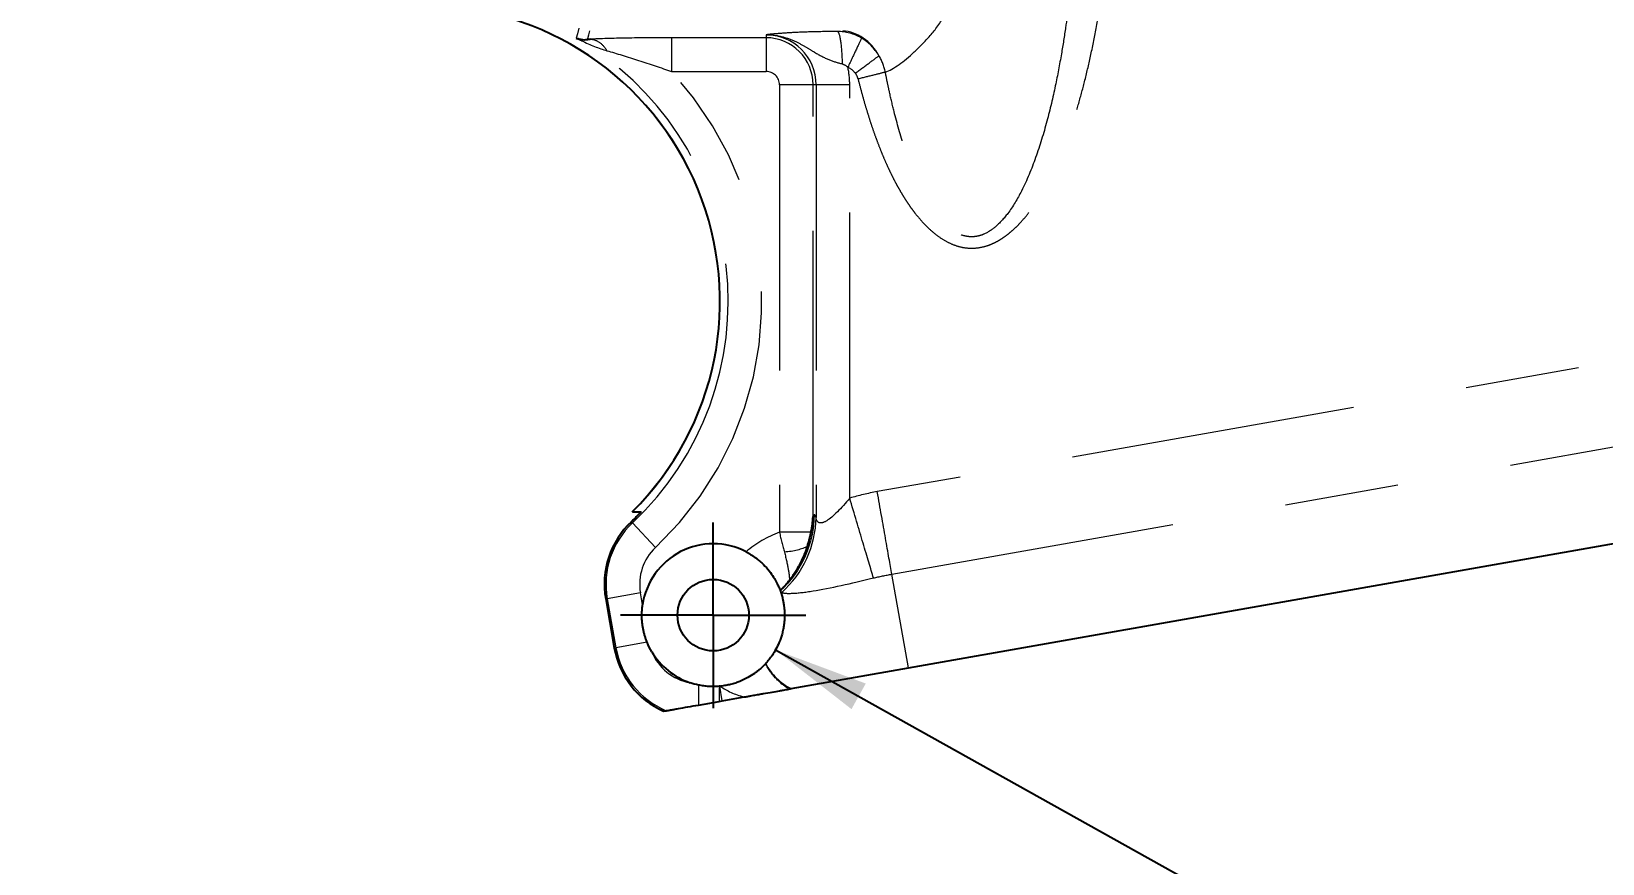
# Model space of a CAD drawing. Header units: inches. Extents: x 0.2 to 16.8, y 0.2 to 10.8.
# Drawn here: x 5.72 to 7.095, y 5.901 to 6.629 of the extents above; entities that cross this region are included whole.
import ezdxf

# ---------------------------------------------------------------- set-up
doc = ezdxf.new("R2010")
doc.units = ezdxf.units.IN
doc.header["$MEASUREMENT"] = 0
doc.linetypes.add('PHANTOM', pattern=[0.5, 0.25, -0.05, 0.05, -0.05, 0.05, -0.05])
doc.layers.add('FORMAT', color=7, linetype='Continuous')
doc.styles.add('SLDTEXTSTYLE0', font='TXT', dxfattribs={"width": 0.75})
doc.dimstyles.new('SLDDIMSTYLE1', dxfattribs={"dimtxt": 0.083333, "dimasz": 0.083333, "dimexe": 0, "dimexo": 0.0625, "dimgap": 0.020833, "dimtad": 0, "dimtih": 1, "dimtoh": 1, "dimdec": 4, "dimlfac": 2, "dimrnd": 1e-09, "dimzin": 4, "dimdsep": 46, "dimtxsty": 'SLDTEXTSTYLE0', "dimsah": 1, "dimcen": 0, "dimadec": 0, "dimazin": 1, "dimtol": 1, "dimtp": 0.0015, "dimtm": 0.0015, "dimtfac": 1, "dimtdec": 4, "dimtofl": 0, "dimtmove": 0, "dimatfit": 3, "dimfxl": 1, "dimfrac": 2, "dimtolj": 1, "dimarcsym": 0})
doc.dimstyles.new('SLDDIMSTYLE2', dxfattribs={"dimtxt": 0.083333, "dimasz": 0.083333, "dimexe": 0, "dimexo": 0.0625, "dimgap": 0.020833, "dimtad": 0, "dimtih": 1, "dimtoh": 1, "dimdec": 3, "dimlfac": 2, "dimrnd": 1e-09, "dimzin": 4, "dimdsep": 46, "dimtxsty": 'SLDTEXTSTYLE0', "dimsah": 1, "dimcen": 0, "dimadec": 0, "dimazin": 1, "dimtfac": 1, "dimtdec": 3, "dimtofl": 0, "dimtmove": 0, "dimatfit": 3, "dimfxl": 1, "dimfrac": 2, "dimtolj": 1, "dimtzin": 12, "dimarcsym": 0})

# ---------------------------------------------------------------- blocks, each defined once
blk = doc.blocks.new('_D_1')
at = {"layer": 'FORMAT'}
for p, q in [((5.6101, 6.8232), (5.6101, 5.5108)), ((5.6101, 5.5108), (5.8601, 5.5108))]:
    blk.add_line(p, q, dxfattribs=at)
blk.add_solid([(5.6101, 6.8232), (5.5973, 6.7399), (5.6229, 6.7399)], dxfattribs=at)
at = {"layer": 'FORMAT', "attachment_point": 1, "style": 'SLDTEXTSTYLE0'}
for s, insert, char_height in [('%%c', (5.8601, 5.552), 0.08333), ('.1560', (5.9859, 5.552), 0.08333), ('±.0015 THRU', (6.2629, 5.552), 0.083333)]:
    blk.add_mtext(s, dxfattribs=dict(at, insert=insert, char_height=char_height))
blk = doc.blocks.new('SW_SYMBOL_HOLE_SPOT')
at = {"layer": 'FORMAT', "color": 0}
for p, q in [((0, 34.45), (0, 2.95)), ((62.99, 2.95), (62.99, 34.45)), ((0, 2.95), (62.99, 2.95))]:
    blk.add_line(p, q, dxfattribs=at)
blk = doc.blocks.new('_D_2')
at = {"layer": 'FORMAT'}
for p, q in [((6.3712, 6.0877), (7.2139, 5.6178)), ((7.2139, 5.6178), (7.4639, 5.6178))]:
    blk.add_line(p, q, dxfattribs=at)
blk.add_solid([(6.3712, 6.0877), (6.4377, 6.0359), (6.4502, 6.0583)], dxfattribs=at)
at = {"layer": 'FORMAT', "xscale": 0.0027037109, "yscale": 0.0027037109, "zscale": 0.0027037109}
blk.add_blockref('SW_SYMBOL_HOLE_SPOT', (8.3463, 5.5632), dxfattribs=at)
at = {"layer": 'FORMAT', "char_height": 0.08333, "attachment_point": 1, "style": 'SLDTEXTSTYLE0'}
for s, insert in [('%%c', (7.4639, 5.659)), ('0.1275', (7.5897, 5.659)), ('0.0015', (8.0077, 5.659)), ('%%c', (8.5713, 5.659)), ('.250', (8.6971, 5.659)), ('%%p', (7.9282, 5.659))]:
    blk.add_mtext(s, dxfattribs=dict(at, insert=insert))
blk = doc.blocks.new('SW_CENTERMARKSYMBOL_8')
at = {"layer": 'FORMAT', "color": 0}
for p, q in [((0, 0.05), (0, 0.08125)), ((0, 0), (0, 0.05)), ((-0.05, 0), (-0.08125, 0)), ((0, 0), (-0.05, 0)), ((0, 0), (0, -0.05)), ((0, 0), (0.05, 0)), ((0.05, 0), (0.08125, 0)), ((0, -0.05), (0, -0.08125))]:
    blk.add_line(p, q, dxfattribs=at)

msp = doc.modelspace()

# ---------------------------------------------------------------- linework, layer by layer
at = {"color": 8, "linetype": 'PHANTOM', "lineweight": 18}
for p, q in [((6.362859, 6.623546), (6.280031, 6.623546)), ((6.362859, 6.626133), (6.362859, 6.623546)), ((6.362859, 6.623546), (6.362859, 6.594059)), ((6.280031, 6.594059), (6.362859, 6.594059)), ((6.374594, 6.582324), (6.374594, 6.19069)), ((6.404081, 6.582324), (6.374594, 6.582324)), ((6.404081, 6.204477), (6.404081, 6.582324)), ((6.406668, 6.582324), (6.404081, 6.582324)), ((6.406668, 6.582324), (6.406668, 6.203641)), ((6.436155, 6.582324), (6.406668, 6.582324)), ((6.436155, 6.220555), (6.436155, 6.582324)), ((7.616045, 6.430034), (6.46031, 6.226246)), ((6.473042, 6.154041), (7.628777, 6.357828)), ((6.244914, 6.199918), (6.245888, 6.198882)), ((6.266085, 6.177398), (6.245888, 6.198882)), ((6.487525, 6.071904), (6.473042, 6.154041)), ((6.252888, 6.137689), (6.223848, 6.132568)), ((6.25475, 6.127128), (6.252888, 6.137689)), ((6.222448, 6.132321), (6.223848, 6.132568)), ((6.223848, 6.132568), (6.231421, 6.089621)), ((6.230021, 6.089374), (6.231421, 6.089621)), ((6.258762, 6.094442), (6.231421, 6.089621)), ((6.303803, 6.056956), (6.303803, 6.039509)), ((6.321896, 6.055857), (6.321896, 6.042699)), ((6.324576, 6.043172), (6.322333, 6.055895))]:
    msp.add_line(p, q, dxfattribs=at)
at = {"color": 7, "linetype": 'Continuous', "lineweight": 25}
for p, q in [((6.487525, 6.071904), (7.64326, 6.275691)), ((6.375269, 6.139673), (6.375319, 6.139536)), ((6.222448, 6.132321), (6.230021, 6.089374)), ((6.384931, 6.053814), (6.487525, 6.071904)), ((6.303803, 6.039509), (6.321896, 6.042699)), ((6.321896, 6.042699), (6.324576, 6.043172)), ((6.324576, 6.043172), (6.343652, 6.046535))]:
    msp.add_line(p, q, dxfattribs=at)
at = {"color": 8, "linetype": 'PHANTOM', "lineweight": 18, "flags": 128}
for points in [[(6.199016, 6.631975), (6.197634, 6.627083), (6.196539, 6.623241)], [(6.206666, 6.621767), (6.207807, 6.626056), (6.208697, 6.629426)]]:
    msp.add_lwpolyline(points, dxfattribs=at)
at = {"color": 7, "linetype": 'Continuous', "lineweight": 25, "flags": 128}
msp.add_lwpolyline([(6.362575, 6.075795), (6.362489, 6.075701), (6.362421, 6.075628)], dxfattribs=at)
at = {"color": 7, "linetype": 'Continuous', "lineweight": 25}
msp.add_circle((6.316599, 6.118132), 0.03125, dxfattribs=at)
at = {"color": 8, "linetype": 'PHANTOM', "lineweight": 18}
for centre, radius, start, end in [((6.063646, 6.392738), 0.258976, 314.707729, 90), ((6.063646, 6.392738), 0.266068, 313.231278, 60.035039), ((6.362859, 6.582324), 0.043809, 0, 90), ((6.362859, 6.582324), 0.041223, 0, 90), ((6.063646, 6.392738), 0.295555, 313.231278, 42.934591), ((6.362859, 6.582324), 0.011736, 0, 90), ((6.362859, 6.582324), 0.073296, 0, 12.081596), ((6.296231, 6.145331), 0.073499, 133.231278, 190), ((6.408134, 6.099773), 0.096906, 110.249358, 130.361886), ((6.296231, 6.145331), 0.044012, 133.231278, 190), ((6.408134, 6.099773), 0.051693, 128.337652, 129.477464), ((6.303803, 6.102384), 0.073499, 190, 247.400332), ((6.303803, 6.102384), 0.044012, 201.601179, 260.211103), ((6.408134, 6.099773), 0.051484, 207.758077, 243.212324)]:
    msp.add_arc(centre, radius, start, end, dxfattribs=at)
at = {"color": 7, "linetype": 'Continuous', "lineweight": 25}
for centre, radius, start, end in [((6.063646, 6.392738), 0.258935, 314.698683, 90), ((6.296231, 6.145331), 0.074921, 133.231278, 190), ((6.316599, 6.118132), 0.0625, 62.584405, 171.723652), ((6.303803, 6.102384), 0.074921, 190, 245.737221), ((6.316599, 6.118132), 0.0625, 210.744493, 251.067789), ((6.316522, 6.118204), 0.062605, 316.92627, 317.151091)]:
    msp.add_arc(centre, radius, start, end, dxfattribs=at)
at = {"color": 8, "linetype": 'PHANTOM', "lineweight": 18}
for centre, major_axis, ratio, start_param, end_param in [((6.414434, 6.614246), (0.231068, -0.004851), 0.03475872, 2.65524831, 2.66311716), ((6.427252, 6.585734), (0.016309, -0.003079), 0.82514752, 0.73050624, 1.26863337), ((6.43195, 6.586473), (0.009223, -0.008891), 0.84536063, 0.93267089, 1.37780029), ((6.514035, 6.057728), (0.198492, -0.041335), 0.84094779, 2.01403091, 2.14096799), ((6.402258, 6.005902), (0.002747, 0.200207), 0.05438867, 6.12675033, 6.29377883), ((6.375202, 6.083235), (-0.013233, 0.026547), 0.5003891, 1.60809929, 1.6159413)]:
    msp.add_ellipse(centre, major_axis=major_axis, ratio=ratio, start_param=start_param, end_param=end_param, dxfattribs=at)
at = {"color": 7, "linetype": 'Continuous', "lineweight": 25}
for centre, major_axis, ratio, start_param, end_param in [((6.063667, 6.392716), (0.19233, 0.181765), 0.99994191, 4.70975372, 4.71465433), ((6.322301, 6.059574), (0.015066, 0.001467), 0.24212085, 4.69090675, 4.74005964)]:
    msp.add_ellipse(centre, major_axis=major_axis, ratio=ratio, start_param=start_param, end_param=end_param, dxfattribs=at)
at = {"color": 8, "linetype": 'PHANTOM', "lineweight": 18}
for points, knots in [([(6.629012, 6.662115), (6.628559, 6.658242), (6.627409, 6.648425), (6.625028, 6.630826), (6.621402, 6.607781), (6.616177, 6.580315), (6.609011, 6.549942), (6.599646, 6.518977), (6.588487, 6.491709), (6.576375, 6.471191), (6.565026, 6.458361), (6.555644, 6.452135), (6.548441, 6.449732), (6.542606, 6.44905), (6.535986, 6.449962), (6.528114, 6.453309), (6.520328, 6.459369), (6.513613, 6.466847), (6.508829, 6.473437), (6.502236, 6.483777), (6.493357, 6.501368), (6.483358, 6.528205), (6.476061, 6.554026), (6.471576, 6.573081), (6.469106, 6.584569), (6.467946, 6.590422), (6.46736, 6.59338)], [0, 0, 0, 0, 0.02845061, 0.07209917, 0.12955541, 0.19861876, 0.27601087, 0.357082, 0.43435552, 0.49029104, 0.52995335, 0.55817236, 0.57095687, 0.58488614, 0.60052197, 0.61898362, 0.64647159, 0.67159132, 0.69202429, 0.70574288, 0.7609439, 0.83523514, 0.91429352, 0.95648046, 0.97800487, 1, 1, 1, 1]), ([(6.443481, 6.587439), (6.444387, 6.583874), (6.446157, 6.576914), (6.448988, 6.566789), (6.451852, 6.557212), (6.454752, 6.548176), (6.457674, 6.539668), (6.460607, 6.531677), (6.46354, 6.524188), (6.466464, 6.517186), (6.469369, 6.510655), (6.472248, 6.504579), (6.475092, 6.498936), (6.477891, 6.493707), (6.48064, 6.488871), (6.483331, 6.484407), (6.485957, 6.480296), (6.488515, 6.476518), (6.490997, 6.473054), (6.495046, 6.467715), (6.50082, 6.460926), (6.5087, 6.453393), (6.516707, 6.447419), (6.524768, 6.443054), (6.53285, 6.440282), (6.54093, 6.439098), (6.549024, 6.439512), (6.554548, 6.440857), (6.557772, 6.441969), (6.558945, 6.442404), (6.560517, 6.443039), (6.562487, 6.443919), (6.56485, 6.445102), (6.567602, 6.446654), (6.570738, 6.448652), (6.574247, 6.451183), (6.578118, 6.454345), (6.582335, 6.458243), (6.586881, 6.462992), (6.591729, 6.468713), (6.596853, 6.475536), (6.602216, 6.483598), (6.607776, 6.493039), (6.613479, 6.504002), (6.619275, 6.516613), (6.625106, 6.530985), (6.630907, 6.54722), (6.636599, 6.565406), (6.642103, 6.585615), (6.647306, 6.607901), (6.652167, 6.632285), (6.654809, 6.649316), (6.656181, 6.65816)], [0, 0, 0, 0, 0.02453942, 0.04791078, 0.07013317, 0.09122879, 0.11122257, 0.130142, 0.14801678, 0.16487856, 0.18076069, 0.19569915, 0.20973532, 0.2229111, 0.23526738, 0.246844, 0.25767961, 0.26781161, 0.27727602, 0.28610741, 0.31251834, 0.33663681, 0.35868672, 0.3789767, 0.39754594, 0.41540265, 0.43312265, 0.45128783, 0.45310187, 0.45587545, 0.45963332, 0.46441228, 0.47026393, 0.47725765, 0.48548347, 0.4950545, 0.50610867, 0.51880973, 0.53334722, 0.54993578, 0.56881371, 0.59024119, 0.61449812, 0.64187826, 0.67265156, 0.70705996, 0.74532449, 0.78763929, 0.8341654, 0.88502479, 0.94029433, 1, 1, 1, 1]), ([(6.46736, 6.593379), (6.474686, 6.596077), (6.483534, 6.602538), (6.497232, 6.615332), (6.501899, 6.620131), (6.511192, 6.63073), (6.515754, 6.636608), (6.519557, 6.643678)], [0, 0, 0, 0, 0.5, 0.5, 0.75, 0.75, 1, 1, 1, 1]), ([(6.209394, 6.62225), (6.212034, 6.622092), (6.214674, 6.621114), (6.219521, 6.617659), (6.221732, 6.615196), (6.223546, 6.612185)], [0, 0, 0, 0, 0.5, 0.5, 1, 1, 1, 1]), ([(6.280031, 6.623546), (6.267487, 6.623546), (6.254996, 6.623435), (6.231103, 6.62302), (6.219773, 6.622714), (6.210238, 6.622288)], [0, 0, 0, 0, 0.5, 0.5, 1, 1, 1, 1]), ([(6.280031, 6.623546), (6.280031, 6.623351), (6.280031, 6.622439), (6.280031, 6.61931), (6.280031, 6.617095), (6.280031, 6.611675), (6.280031, 6.608471), (6.280031, 6.601531), (6.280031, 6.597796), (6.280031, 6.594059)], [0, 0, 0, 0, 0.25, 0.25, 0.5, 0.5, 0.75, 0.75, 1, 1, 1, 1]), ([(6.42546, 6.629035), (6.418273, 6.628982), (6.411162, 6.628863), (6.398194, 6.628517), (6.392243, 6.628288), (6.38178, 6.627757), (6.377308, 6.627457), (6.369441, 6.626815), (6.366066, 6.626473), (6.362859, 6.626133)], [0, 0, 0, 0, 0.25, 0.25, 0.5, 0.5, 0.75, 0.75, 1, 1, 1, 1]), ([(6.362859, 6.626133), (6.367764, 6.626218), (6.372557, 6.625542), (6.381382, 6.623334), (6.385379, 6.621819), (6.392312, 6.618592), (6.39531, 6.616862), (6.400703, 6.613628), (6.4031, 6.612159), (6.409858, 6.608161), (6.413821, 6.606075), (6.421677, 6.60285), (6.425623, 6.601642), (6.429494, 6.600657)], [0, 0, 0, 0, 0.125, 0.125, 0.25, 0.25, 0.375, 0.375, 0.5, 0.5, 0.75, 0.75, 1, 1, 1, 1]), ([(6.42546, 6.629035), (6.42646, 6.628657), (6.427459, 6.625475), (6.428925, 6.615063), (6.429405, 6.607942), (6.429494, 6.600657)], [0, 0, 0, 0, 0.5, 0.5, 1, 1, 1, 1]), ([(6.446488, 6.623183), (6.445697, 6.621496), (6.444084, 6.618052), (6.439814, 6.608939), (6.437178, 6.603313), (6.434531, 6.597665)], [0, 0, 0, 0, 0.5, 0.5, 1, 1, 1, 1]), ([(6.223546, 6.612185), (6.231935, 6.609777), (6.241601, 6.606771), (6.26104, 6.600484), (6.270712, 6.597234), (6.280031, 6.594059)], [0, 0, 0, 0, 0.5, 0.5, 1, 1, 1, 1]), ([(6.441095, 6.59242), (6.445281, 6.595537), (6.449459, 6.598647), (6.456684, 6.604028), (6.459716, 6.606286), (6.461761, 6.607808)], [0, 0, 0, 0, 0.5, 0.5, 1, 1, 1, 1]), ([(6.436155, 6.220555), (6.428889, 6.211834), (6.421495, 6.204134), (6.413268, 6.199062), (6.411022, 6.198544), (6.407824, 6.199654), (6.406864, 6.201243), (6.406668, 6.203641)], [0, 0, 0, 0, 0.5, 0.5, 0.75, 0.75, 1, 1, 1, 1]), ([(6.456947, 6.150681), (6.454595, 6.158584), (6.451448, 6.169162), (6.444247, 6.193362), (6.440203, 6.20695), (6.436155, 6.220555)], [0, 0, 0, 0, 0.5, 0.5, 1, 1, 1, 1]), ([(6.473042, 6.154041), (6.471614, 6.162138), (6.469691, 6.173045), (6.465278, 6.19807), (6.462796, 6.212148), (6.46031, 6.226246)], [0, 0, 0, 0, 0.5, 0.5, 1, 1, 1, 1]), ([(6.404081, 6.204477), (6.404244, 6.204654), (6.404409, 6.204858), (6.40458, 6.205126), (6.404611, 6.205179), (6.404673, 6.205293), (6.404742, 6.205429), (6.404805, 6.205599), (6.404843, 6.205735), (6.404856, 6.205786), (6.404878, 6.205913), (6.404889, 6.205971), (6.404889, 6.2061)], [0, 0, 0, 0, 0.5, 0.5, 0.625, 0.625, 0.75, 0.875, 0.875, 0.9375, 0.9375, 1, 1, 1, 1]), ([(6.378941, 6.173307), (6.380563, 6.167337), (6.381654, 6.162193), (6.38307, 6.153975), (6.383384, 6.150863), (6.383344, 6.148614)], [0, 0, 0, 0, 0.5, 0.5, 1, 1, 1, 1]), ([(6.376634, 6.137999), (6.378154, 6.137342), (6.381393, 6.137084), (6.390746, 6.137498), (6.396873, 6.138185), (6.418642, 6.141739), (6.437551, 6.145964), (6.456947, 6.150681)], [0, 0, 0, 0, 0.25, 0.25, 0.5, 0.5, 1, 1, 1, 1]), ([(6.382915, 6.053458), (6.378951, 6.055921), (6.375138, 6.058976), (6.368171, 6.066367), (6.365035, 6.070667), (6.362529, 6.075422)], [0, 0, 0, 0, 0.5, 0.5, 1, 1, 1, 1])]:
    msp.add_open_spline(points, degree=3, knots=knots, dxfattribs=at)
at = {"color": 7, "linetype": 'Continuous', "lineweight": 25}
for points in [[(6.196539, 6.623241), (6.196998, 6.623016), (6.197467, 6.62281), (6.197944, 6.622622)], [(6.245833, 6.208683), (6.248275, 6.208683), (6.250741, 6.208683), (6.253232, 6.208683)], [(6.375329, 6.139544), (6.375623, 6.139836), (6.375869, 6.140098), (6.376069, 6.140319)], [(6.262883, 6.086181), (6.26131, 6.088825), (6.259932, 6.091585), (6.258762, 6.094442)], [(6.303803, 6.056956), (6.301266, 6.057486), (6.298767, 6.058174), (6.296321, 6.059013)], [(6.322333, 6.055895), (6.322187, 6.055882), (6.322042, 6.055869), (6.321896, 6.055857)], [(6.382916, 6.053459), (6.383595, 6.053578), (6.384266, 6.053697), (6.384931, 6.053814)], [(6.273017, 6.034081), (6.273872, 6.034231), (6.274719, 6.034381), (6.275559, 6.034529)]]:
    msp.add_open_spline(points, degree=3, dxfattribs=at)
for points, knots in [([(6.206665, 6.621759), (6.206449, 6.621725), (6.205887, 6.621635), (6.204516, 6.621529), (6.202935, 6.621524), (6.201291, 6.621706), (6.200079, 6.621945), (6.19903, 6.622218), (6.198271, 6.6225), (6.197944, 6.622621)], [0, 0, 0, 0, 0.10073907, 0.26242564, 0.54733554, 0.69682954, 0.81320853, 0.91953068, 1, 1, 1, 1]), ([(6.209394, 6.62225), (6.208892, 6.622161), (6.207964, 6.621998), (6.207073, 6.621835), (6.206665, 6.621759)], [0, 0, 0, 0, 0.54145304, 1, 1, 1, 1]), ([(6.253232, 6.208683), (6.253245, 6.208673), (6.253271, 6.208655), (6.253182, 6.208497), (6.252999, 6.208244), (6.252635, 6.20779), (6.251983, 6.207036), (6.25064, 6.205568), (6.248988, 6.203863), (6.247231, 6.202124), (6.246319, 6.201251), (6.245857, 6.200809)], [0, 0, 0, 0, 0.06073066, 0.12085372, 0.18189818, 0.24532784, 0.36511078, 0.49337336, 0.74536404, 0.87087225, 1, 1, 1, 1]), ([(6.402355, 6.19069), (6.40259, 6.191941), (6.403061, 6.194448), (6.403486, 6.197632), (6.403744, 6.200098), (6.403876, 6.201643), (6.403956, 6.202757), (6.404004, 6.203504), (6.404036, 6.204014), (6.404058, 6.204311), (6.404072, 6.204448), (6.404078, 6.204468), (6.404081, 6.204477)], [0, 0, 0, 0, 0.26511373, 0.53113587, 0.67276439, 0.78735973, 0.86040862, 0.91283697, 0.95134444, 0.97814173, 0.98983677, 1, 1, 1, 1]), ([(6.383344, 6.148614), (6.383595, 6.148942), (6.384137, 6.149648), (6.385352, 6.151283), (6.387801, 6.154749), (6.39085, 6.159632), (6.393412, 6.164503), (6.394845, 6.167511), (6.396174, 6.170474), (6.397661, 6.174129), (6.398646, 6.177003), (6.399121, 6.178386)], [0, 0, 0, 0, 0.0478474, 0.10317069, 0.2235629, 0.48476012, 0.62146187, 0.68743086, 0.75793979, 0.88352013, 1, 1, 1, 1]), ([(6.399115, 6.178389), (6.399286, 6.178917), (6.399629, 6.179972), (6.400264, 6.182076), (6.400991, 6.184697), (6.401746, 6.187766), (6.402154, 6.189725), (6.402355, 6.19069)], [0, 0, 0, 0, 0.12518481, 0.25032911, 0.50028112, 0.7539767, 1, 1, 1, 1]), ([(6.345376, 6.173612), (6.346151, 6.173198), (6.347681, 6.172381), (6.349876, 6.171053), (6.351957, 6.169685), (6.35392, 6.16828), (6.355768, 6.166851), (6.357501, 6.165405), (6.360605, 6.162624), (6.364653, 6.158308), (6.368786, 6.152727), (6.371756, 6.147676), (6.373462, 6.14413), (6.374354, 6.142052), (6.374831, 6.140833), (6.375145, 6.140017), (6.375229, 6.139785), (6.375269, 6.139673)], [0, 0, 0, 0, 0.03788549, 0.07482947, 0.11089382, 0.146137, 0.18061384, 0.2143754, 0.24746891, 0.37091083, 0.49603079, 0.62117742, 0.74712243, 0.8212438, 0.873684, 0.9391613, 1, 1, 1, 1]), ([(6.375319, 6.139535), (6.375344, 6.139468), (6.375394, 6.139332), (6.375536, 6.13894), (6.375675, 6.138541), (6.375744, 6.138341)], [0, 0, 0, 0, 0.33148769, 0.66558781, 1, 1, 1, 1]), ([(6.375742, 6.13834), (6.375805, 6.138154), (6.375931, 6.137783), (6.376166, 6.13706), (6.37648, 6.136047), (6.376899, 6.134614), (6.377436, 6.132513), (6.378012, 6.129891), (6.378498, 6.126954), (6.378842, 6.123993), (6.379054, 6.121239), (6.379084, 6.11915), (6.379099, 6.118132)], [0, 0, 0, 0, 0.08645767, 0.17215064, 0.25718116, 0.38784262, 0.51469691, 0.64708807, 0.77142667, 0.85207059, 0.92788799, 1, 1, 1, 1]), ([(6.376069, 6.140319), (6.376135, 6.140389), (6.376284, 6.140549), (6.376643, 6.140919), (6.377121, 6.141417), (6.377737, 6.142068), (6.378687, 6.143078), (6.380076, 6.144622), (6.381709, 6.14654), (6.382849, 6.147987), (6.383344, 6.148614)], [0, 0, 0, 0, 0.04439276, 0.10172642, 0.17245229, 0.25684128, 0.35729789, 0.54493288, 0.80253618, 1, 1, 1, 1]), ([(6.254099, 6.118132), (6.254113, 6.119135), (6.254142, 6.121141), (6.254359, 6.124145), (6.254619, 6.126134), (6.25475, 6.127128)], [0, 0, 0, 0, 0.33351966, 0.66659663, 1, 1, 1, 1]), ([(6.258762, 6.094442), (6.258391, 6.095387), (6.257648, 6.097275), (6.256711, 6.100171), (6.255907, 6.103105), (6.25525, 6.106064), (6.254738, 6.109047), (6.254373, 6.112052), (6.254142, 6.115085), (6.254113, 6.117117), (6.254099, 6.118132)], [0, 0, 0, 0, 0.12540401, 0.25049885, 0.37558219, 0.50095182, 0.62465881, 0.74913177, 0.87467333, 1, 1, 1, 1]), ([(6.379099, 6.118132), (6.379095, 6.117613), (6.379088, 6.11659), (6.379027, 6.114979), (6.378924, 6.113344), (6.378773, 6.111678), (6.378476, 6.109161), (6.377904, 6.105704), (6.37658, 6.100187), (6.374352, 6.093869), (6.371335, 6.087742), (6.368206, 6.082727), (6.365772, 6.079516), (6.364117, 6.077512), (6.363058, 6.076316), (6.362738, 6.07597), (6.362575, 6.075795)], [0, 0, 0, 0, 0.02021319, 0.03991106, 0.05925242, 0.07841228, 0.0975769, 0.14503646, 0.19483067, 0.29459453, 0.41045739, 0.54404689, 0.69401903, 0.79237306, 0.89446264, 1, 1, 1, 1]), ([(6.362252, 6.075446), (6.362165, 6.075352), (6.361989, 6.075161), (6.361568, 6.074708), (6.361011, 6.074137), (6.360296, 6.073437), (6.359384, 6.072563), (6.35824, 6.071529), (6.356784, 6.070236), (6.355005, 6.068778), (6.351934, 6.066523), (6.347231, 6.0635), (6.341299, 6.060606), (6.336083, 6.058696), (6.331976, 6.057506), (6.327603, 6.056546), (6.324649, 6.056169), (6.323073, 6.055968)], [0, 0, 0, 0, 0.041519741, 0.084536588, 0.128978439, 0.174750993, 0.221739435, 0.276950498, 0.331356459, 0.395278962, 0.458635202, 0.598857208, 0.729214824, 0.795319783, 0.864687695, 0.927774789, 1, 1, 1, 1]), ([(6.321896, 6.055857), (6.320892, 6.055785), (6.318887, 6.055643), (6.31587, 6.055613), (6.312337, 6.055741), (6.308296, 6.056115), (6.3053, 6.056675), (6.303803, 6.056956)], [0, 0, 0, 0, 0.16592025, 0.33157399, 0.49735236, 0.74894715, 1, 1, 1, 1]), ([(6.343652, 6.046535), (6.344681, 6.046717), (6.34665, 6.047065), (6.349469, 6.047562), (6.352727, 6.048135), (6.35637, 6.048779), (6.361871, 6.049747), (6.368198, 6.050864), (6.374198, 6.051922), (6.378256, 6.052632), (6.380704, 6.05307), (6.382298, 6.053349), (6.382702, 6.053421), (6.382913, 6.053458)], [0, 0, 0, 0, 0.0578938, 0.11078793, 0.15888297, 0.24189342, 0.31750337, 0.47488406, 0.61485239, 0.71149775, 0.81077892, 0.90098911, 1, 1, 1, 1]), ([(6.275559, 6.034529), (6.275623, 6.03454), (6.275751, 6.034563), (6.276134, 6.034628), (6.276652, 6.034717), (6.277317, 6.034832), (6.278121, 6.034972), (6.27959, 6.035239), (6.282148, 6.035689), (6.287171, 6.036568), (6.294451, 6.037896), (6.30062, 6.03896), (6.303803, 6.039509)], [0, 0, 0, 0, 0.04079131, 0.08175389, 0.12315311, 0.16523613, 0.20822584, 0.25231687, 0.37298899, 0.50283855, 0.74339363, 1, 1, 1, 1])]:
    msp.add_open_spline(points, degree=3, knots=knots, dxfattribs=at)
at = {"color": 8, "linetype": 'PHANTOM', "lineweight": 18}
for points in [[(6.197944, 6.622621), (6.199153, 6.622009), (6.200367, 6.621408), (6.201585, 6.62082)], [(6.201585, 6.62082), (6.208903, 6.61729), (6.216343, 6.614253), (6.223546, 6.612185)], [(6.446488, 6.623183), (6.439863, 6.627118), (6.432551, 6.628936), (6.42546, 6.629035)], [(6.461761, 6.607808), (6.454924, 6.620584), (6.442595, 6.628994), (6.430074, 6.629426)], [(6.461761, 6.607808), (6.457839, 6.614407), (6.45249, 6.619617), (6.446488, 6.623183)], [(6.46736, 6.59338), (6.466251, 6.598566), (6.464299, 6.603485), (6.461761, 6.607808)], [(6.429494, 6.600657), (6.431161, 6.600234), (6.43292, 6.59925), (6.434531, 6.597665)], [(6.46736, 6.59338), (6.464759, 6.592733), (6.457589, 6.590949), (6.448186, 6.58861), (6.443481, 6.587439)], [(6.404889, 6.2061), (6.4049, 6.18109), (6.393861, 6.156291), (6.375328, 6.139545)], [(6.376634, 6.137999), (6.395271, 6.154526), (6.406463, 6.178986), (6.406668, 6.203641)], [(6.374594, 6.19069), (6.375966, 6.184717), (6.377454, 6.178781), (6.378941, 6.173307)], [(6.402355, 6.19069), (6.400304, 6.19069), (6.392632, 6.19069), (6.380613, 6.19069), (6.374594, 6.19069)], [(6.399121, 6.178386), (6.394542, 6.175785), (6.387032, 6.173894), (6.378941, 6.173307)], [(6.456947, 6.150681), (6.462197, 6.151957), (6.467604, 6.153082), (6.473042, 6.154041)], [(6.375744, 6.138341), (6.376015, 6.138251), (6.376313, 6.138138), (6.376634, 6.137999)], [(6.362529, 6.075422), (6.362462, 6.075444), (6.362369, 6.075452), (6.362251, 6.075447)], [(6.323073, 6.055968), (6.328172, 6.051916), (6.335439, 6.048731), (6.343652, 6.046533)]]:
    msp.add_open_spline(points, degree=3, dxfattribs=at)

# ---------------------------------------------------------------- block references
at = {"layer": 'FORMAT'}
msp.add_blockref('SW_CENTERMARKSYMBOL_8', (6.316599, 6.118132), dxfattribs=at)

# ---------------------------------------------------------------- dimensions: what is measured, and where the dimension line sits
for p1, p2, text, dimstyle, picture, middle in [((5.610103, 6.901226), (5.610103, 6.823226), '<> THRU', 'SLDDIMSTYLE1', '_D_1', (6.377549, 5.510827)), ((6.262011, 6.148569), (6.371186, 6.087694), '%%c0.1275%%p0.0015{\\fGDT;v}<>', 'SLDDIMSTYLE2', '_D_2', (8.188216, 5.617826))]:
    dim = msp.add_diameter_dim_2p(p1=p1, p2=p2, text=text, dimstyle=dimstyle, dxfattribs=at)
    dim.commit()
    dim.dimension.update_dxf_attribs({"geometry": picture, "text_midpoint": middle, "dimtype": 163})

doc.saveas('drawing.dxf')
